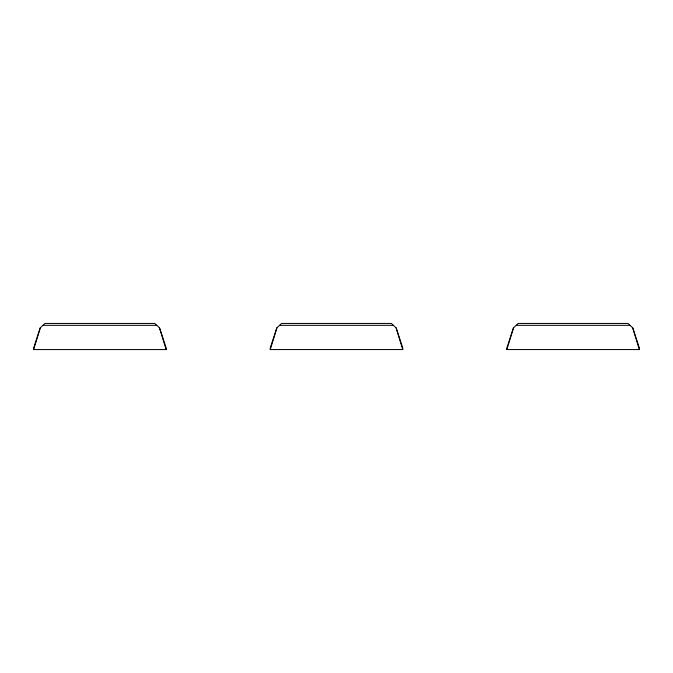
<?xml version="1.0" encoding="UTF-8"?>
<svg xmlns="http://www.w3.org/2000/svg" width="673" height="673" viewBox="0 0 673 673"><rect width="100%" height="100%" fill="white"/><g stroke="black" fill="none" stroke-linecap="round" stroke-linejoin="round"><path stroke-width="1.01" d="M33.65 349.565L40.271 327.86L45.007 323.444L154.79 323.444L159.518 327.86L166.147 347.983L166.147 349.565L33.65 349.565L33.65 347.983L40.271 327.86M270.252 349.556L276.881 327.852L281.608 323.435L391.392 323.435L396.128 327.852L402.748 347.983L402.748 349.556L270.252 349.556L270.252 347.983L276.881 327.852M506.853 349.556L513.482 327.852L518.21 323.435L627.993 323.435L632.721 327.852L639.35 347.983L639.35 349.556L506.853 349.556L506.853 347.983L513.482 327.852M43.114 325.337L156.683 325.337M279.716 325.328L393.284 325.328M516.317 325.328L629.886 325.328M632.721 327.852L639.35 349.556M396.128 327.852L402.748 349.556M159.518 327.86L166.147 349.565"/></g></svg>
